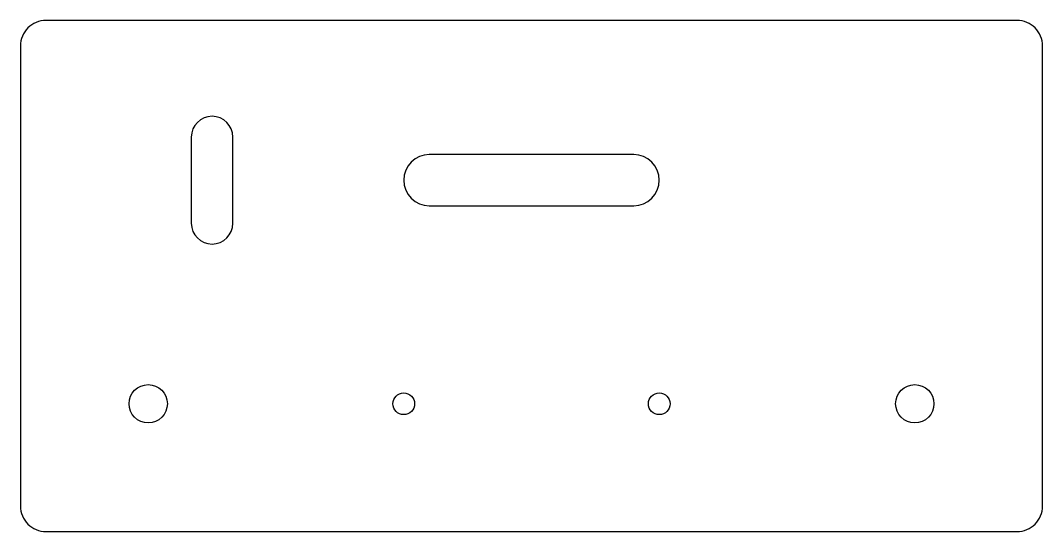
# Model space of a CAD drawing. Header units: millimetres. Extents: x 0 to 160, y 0 to 80.
import ezdxf

# ---------------------------------------------------------------- set-up
doc = ezdxf.new("R2010")
doc.units = ezdxf.units.MM
doc.layers.add('CUT', color=7, linetype='Continuous')

msp = doc.modelspace()

# ---------------------------------------------------------------- linework, layer by layer
at = {"layer": 'CUT'}
for points in [[(4, 0), (156, 0, 0.414214), (160, 4), (160, 76, 0.414214), (156, 80), (4, 80, 0.414214), (0, 76), (0, 4, 0.414214)], [(33.25, 48.25), (33.25, 61.75, 1), (26.75, 61.75), (26.75, 48.25, 1)], [(64, 51), (96, 51, 1), (96, 59), (64, 59, 1)]]:
    msp.add_lwpolyline(points, format="xyb", close=True, dxfattribs=at)
for centre, radius in [((20, 20), 3), ((140, 20), 3), ((60, 20), 1.7), ((100, 20), 1.7)]:
    msp.add_circle(centre, radius, dxfattribs=at)

doc.saveas('drawing.dxf')
